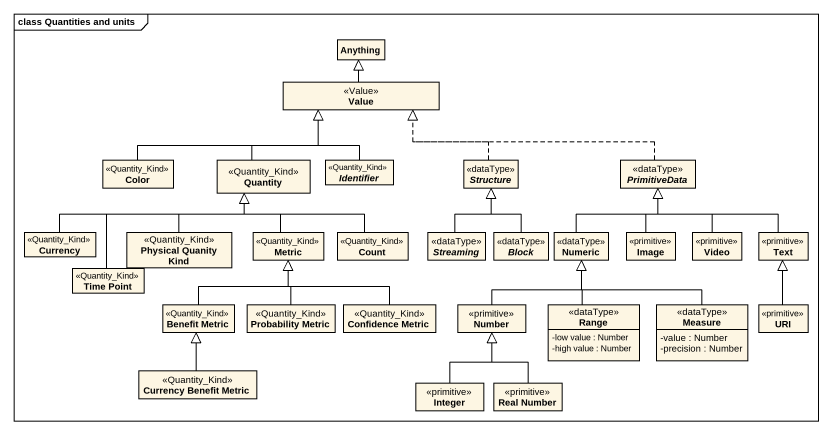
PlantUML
@startuml
mainframe class Quantities and units
hide circle
hide empty members
skinparam classAttributeIconSize 0
class Anything
class Value <<Value>>
class Color <<Quantity_Kind>>
class Quantity <<Quantity_Kind>>
abstract class Identifier <<Quantity_Kind>>
abstract class Structure <<dataType>>
abstract class PrimitiveData <<dataType>>
class Currency <<Quantity_Kind>>
class "Physical Quanity Kind" as Physical_Quanity_Kind <<Quantity_Kind>>
class Metric <<Quantity_Kind>>
class Count <<Quantity_Kind>>
abstract class Streaming <<dataType>>
abstract class Block <<dataType>>
class Numeric <<dataType>>
class Image <<primitive>>
class Video <<primitive>>
class Text <<primitive>>
class "Time Point" as Time_Point <<Quantity_Kind>>
class "Benefit Metric" as Benefit_Metric <<Quantity_Kind>>
class "Probability Metric" as Probability_Metric <<Quantity_Kind>>
class "Confidence Metric" as Confidence_Metric <<Quantity_Kind>>
class Number <<primitive>>
class Range <<dataType>> {
  -low value : Number
  -high value : Number
}
class Measure <<dataType>> {
  -value : Number
  -precision : Number
}
class URI <<primitive>>
class "Currency Benefit Metric" as Currency_Benefit_Metric <<Quantity_Kind>>
class Integer <<primitive>>
class "Real Number" as Real_Number <<primitive>>
Value -up-|> Anything
Color -right-|> Value
Quantity -up-|> Value
Identifier -up-|> Value
Structure .up.|> Value
PrimitiveData .left.|> Value
Currency -right-|> Quantity
Physical_Quanity_Kind -up-|> Quantity
Metric -up-|> Quantity
Count -up-|> Quantity
Streaming -up-|> Structure
Block -up-|> Structure
Numeric -up-|> PrimitiveData
Image -up-|> PrimitiveData
Video -up-|> PrimitiveData
Text -left-|> PrimitiveData
Time_Point -up-|> Quantity
Benefit_Metric -up-|> Metric
Probability_Metric -up-|> Metric
Confidence_Metric -up-|> Metric
Number -up-|> Numeric
Range -up-|> Numeric
Measure -up-|> Numeric
URI -up-|> Text
Currency_Benefit_Metric -up-|> Benefit_Metric
Integer -up-|> Number
Real_Number -up-|> Number
@enduml
